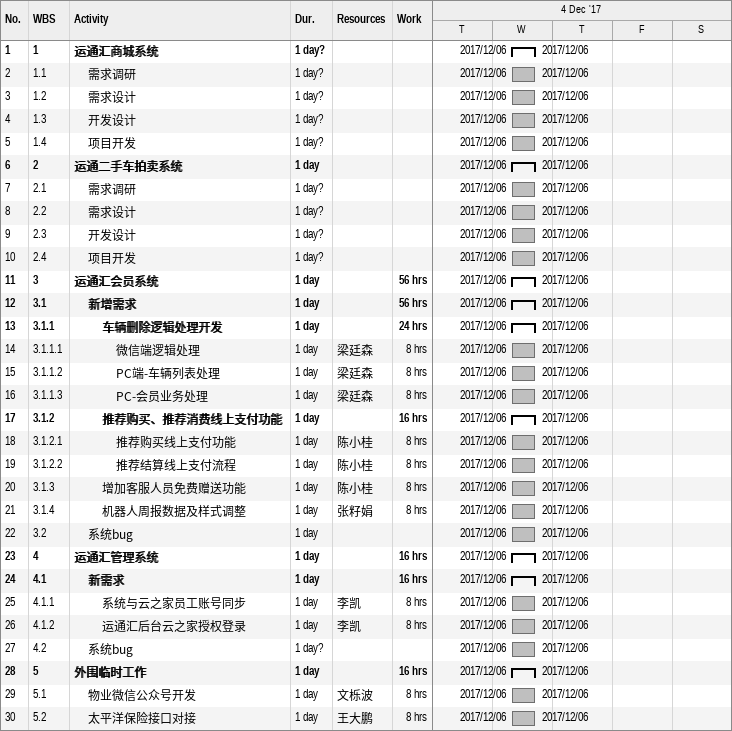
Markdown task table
| ID | WBS | Task | Duration | Start | Finish | Resources | Work (h) |
|---|---|---|---|---|---|---|---|
| 1 | 1 | **运通汇商城系统** | 1d? | 2017-12-06 | 2017-12-06 |  |  |
| 2 | 1.1 | 需求调研 | 1d? | 2017-12-06 | 2017-12-06 |  |  |
| 3 | 1.2 | 需求设计 | 1d? | 2017-12-06 | 2017-12-06 |  |  |
| 4 | 1.3 | 开发设计 | 1d? | 2017-12-06 | 2017-12-06 |  |  |
| 5 | 1.4 | 项目开发 | 1d? | 2017-12-06 | 2017-12-06 |  |  |
| 6 | 2 | **运通二手车拍卖系统** | 1d | 2017-12-06 | 2017-12-06 |  |  |
| 7 | 2.1 | 需求调研 | 1d? | 2017-12-06 | 2017-12-06 |  |  |
| 8 | 2.2 | 需求设计 | 1d? | 2017-12-06 | 2017-12-06 |  |  |
| 9 | 2.3 | 开发设计 | 1d? | 2017-12-06 | 2017-12-06 |  |  |
| 10 | 2.4 | 项目开发 | 1d? | 2017-12-06 | 2017-12-06 |  |  |
| 11 | 3 | **运通汇会员系统** | 1d | 2017-12-06 | 2017-12-06 |  | 56 |
| 12 | 3.1 | **新增需求** | 1d | 2017-12-06 | 2017-12-06 |  | 56 |
| 13 | 3.1.1 | **车辆删除逻辑处理开发** | 1d | 2017-12-06 | 2017-12-06 |  | 24 |
| 14 | 3.1.1.1 | 微信端逻辑处理 | 1d | 2017-12-06 | 2017-12-06 | 梁廷森 | 8 |
| 15 | 3.1.1.2 | PC端-车辆列表处理 | 1d | 2017-12-06 | 2017-12-06 | 梁廷森 | 8 |
| 16 | 3.1.1.3 | PC-会员业务处理 | 1d | 2017-12-06 | 2017-12-06 | 梁廷森 | 8 |
| 17 | 3.1.2 | **推荐购买、推荐消费线上支付功能** | 1d | 2017-12-06 | 2017-12-06 |  | 16 |
| 18 | 3.1.2.1 | 推荐购买线上支付功能 | 1d | 2017-12-06 | 2017-12-06 | 陈小桂 | 8 |
| 19 | 3.1.2.2 | 推荐结算线上支付流程 | 1d | 2017-12-06 | 2017-12-06 | 陈小桂 | 8 |
| 20 | 3.1.3 | 增加客服人员免费赠送功能 | 1d | 2017-12-06 | 2017-12-06 | 陈小桂 | 8 |
| 21 | 3.1.4 | 机器人周报数据及样式调整 | 1d | 2017-12-06 | 2017-12-06 | 张籽娟 | 8 |
| 22 | 3.2 | 系统bug | 1d | 2017-12-06 | 2017-12-06 |  |  |
| 23 | 4 | **运通汇管理系统** | 1d | 2017-12-06 | 2017-12-06 |  | 16 |
| 24 | 4.1 | **新需求** | 1d | 2017-12-06 | 2017-12-06 |  | 16 |
| 25 | 4.1.1 | 系统与云之家员工账号同步 | 1d | 2017-12-06 | 2017-12-06 | 李凯 | 8 |
| 26 | 4.1.2 | 运通汇后台云之家授权登录 | 1d | 2017-12-06 | 2017-12-06 | 李凯 | 8 |
| 27 | 4.2 | 系统bug | 1d? | 2017-12-06 | 2017-12-06 |  |  |
| 28 | 5 | **外围临时工作** | 1d | 2017-12-06 | 2017-12-06 |  | 16 |
| 29 | 5.1 | 物业微信公众号开发 | 1d | 2017-12-06 | 2017-12-06 | 文栎波 | 8 |
| 30 | 5.2 | 太平洋保险接口对接 | 1d | 2017-12-06 | 2017-12-06 | 王大鹏 | 8 |
